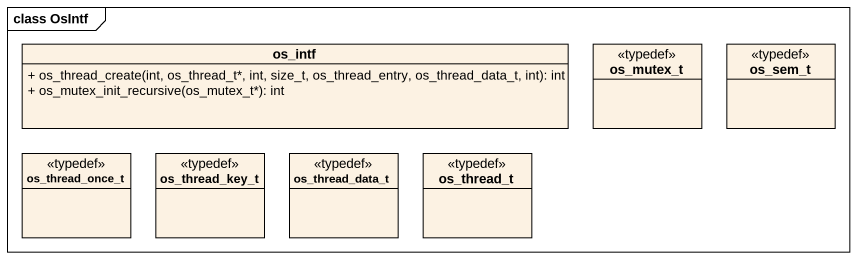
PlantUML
@startuml
mainframe class OsIntf
hide circle
hide empty members
skinparam classAttributeIconSize 0
class os_intf {
  + os_thread_create(int, os_thread_t*, int, size_t, os_thread_entry, os_thread_data_t, int): int
  + os_mutex_init_recursive(os_mutex_t*): int
}
class os_mutex_t <<typedef>>
class os_sem_t <<typedef>>
class os_thread_once_t <<typedef>>
class os_thread_key_t <<typedef>>
class os_thread_data_t <<typedef>>
class os_thread_t <<typedef>>
@enduml
